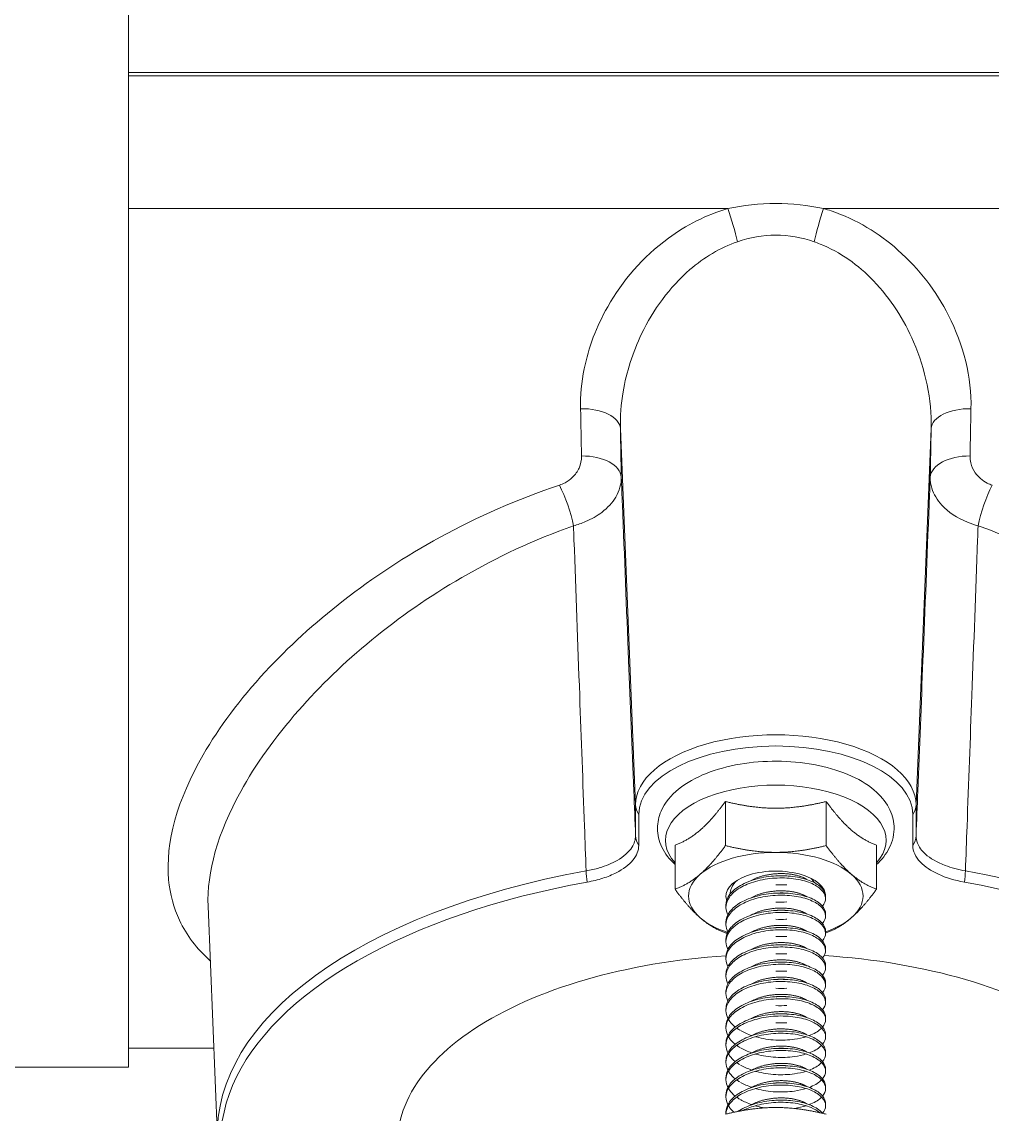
# Model space of a CAD drawing. Extents: x 0 to 216, y -4 to 280.
# Drawn here: x 61.17 to 69.29, y 207.62 to 216.75 of the extents above; entities that cross this region are included whole.
import ezdxf

# ---------------------------------------------------------------- set-up
doc = ezdxf.new("R2010")
doc.units = 0
doc.header["$LTSCALE"] = 10
doc.header["$MEASUREMENT"] = 0
doc.layers.add('CADdetails-3-FINE', color=11, linetype='CONTINUOUS', lineweight=5)

msp = doc.modelspace()

# ---------------------------------------------------------------- linework, layer by layer
at = {"layer": 'CADdetails-3-FINE'}
for p, q in [((62.0595, 208.0069), (62.0595, 231.4402)), ((62.0595, 216.3272), (72.8928, 216.3272)), ((72.8928, 216.2985), (62.0595, 216.2985)), ((62.0595, 215.1893), (67.0757, 215.1893)), ((67.8767, 215.1893), (72.8928, 215.1893)), ((66.3028, 210.2017), (66.1758, 213.3502)), ((68.6496, 210.2017), (68.7765, 213.3502)), ((67.0547, 210.2304), (67.0547, 209.8613)), ((67.8976, 210.2304), (67.8976, 209.8613)), ((66.3028, 210.2017), (66.3028, 209.9441)), ((68.6496, 209.9441), (68.6496, 210.2017)), ((66.3294, 209.8635), (66.3294, 210.1211)), ((68.6229, 210.1211), (68.6229, 209.8635)), ((66.6332, 209.8654), (66.6332, 209.4963)), ((68.3191, 209.8654), (68.3191, 209.4963)), ((67.8928, 209.4175), (67.8928, 209.4355)), ((62.8037, 207.4046), (62.7251, 209.3544)), ((67.0595, 209.3453), (67.0595, 209.3634)), ((67.0595, 209.201), (67.0595, 209.219)), ((67.8928, 209.2731), (67.8928, 209.2912)), ((67.8928, 209.1288), (67.8928, 209.1469)), ((67.0595, 209.0566), (67.0595, 209.0747)), ((67.8928, 208.9845), (67.8928, 209.0025)), ((67.0595, 208.9123), (67.0595, 208.9303)), ((67.8928, 208.8401), (67.8928, 208.8582)), ((67.0595, 208.768), (67.0595, 208.786)), ((67.8928, 208.6958), (67.8928, 208.7138)), ((67.0595, 208.6236), (67.0595, 208.6417)), ((67.8928, 208.5515), (67.8928, 208.5695)), ((67.0595, 208.4793), (67.0595, 208.4973)), ((67.8928, 208.4071), (67.8928, 208.4252)), ((67.0595, 208.335), (67.0595, 208.353)), ((67.0595, 208.1906), (67.0595, 208.2087)), ((67.8928, 208.2628), (67.8928, 208.2808)), ((62.0595, 208.1679), (62.7729, 208.1679)), ((67.8928, 208.1184), (67.8928, 208.1365)), ((67.0595, 208.0463), (67.0595, 208.0643)), ((59.5595, 208.0069), (62.0595, 208.0069)), ((67.8928, 207.9741), (67.8928, 207.9922)), ((67.0595, 207.9019), (67.0595, 207.92)), ((67.8928, 207.8298), (67.8928, 207.8478)), ((67.0595, 207.7576), (67.0595, 207.7756)), ((67.8928, 207.6854), (67.8928, 207.7035)), ((67.0595, 207.6158), (67.0595, 207.6313))]:
    msp.add_line(p, q, dxfattribs=at)
for centre, major_axis, ratio, start_param, end_param in [((67.0757, 215.0633), (-0.0951, 0.3195), 0.115711, 4.183762, 5.083211), ((67.8767, 215.0633), (0.0951, 0.3195), 0.115711, 1.199975, 2.099423), ((65.8427, 213.3401), (0.3333, 0.0065), 0.526271, 0.020523, 1.560569), ((65.4851, 219.4579), (0.3516, -11.29), 0.017958, 0.974191, 1.015943), ((69.1097, 213.3401), (-0.3333, 0.0065), 0.526271, 4.722616, 6.262662), ((69.4672, 219.4579), (0.3516, 11.29), 0.017958, 2.125649, 2.167401), ((65.8182, 219.468), (-0.3516, 11.6233), 0.017444, 4.115815, 4.157568), ((69.1341, 219.468), (-0.3516, -11.6233), 0.017444, 5.26721, 5.308962), ((65.8504, 212.9329), (0.3333, 0.0061), 0.561309, 0.021086, 1.56047), ((69.102, 212.9329), (-0.3333, 0.0061), 0.561309, 4.722716, 6.262099), ((65.6654, 212.6817), (-0.1081, 0.3153), 0.226659, 4.155949, 5.296514), ((69.2869, 212.6817), (0.1081, 0.3153), 0.226659, 0.986672, 2.127236), ((67.4762, 210.2017), (1.1734, 0), 0.5, 0, 3.141593), ((67.4762, 210.1211), (-1.1467, 0), 0.5, 3.141593, 6.283185), ((67.4762, 209.9056), (0.9233, 0), 0.5, 5.862776, 9.845187), ((66.5026, 210.2077), (-0.2, 0), 0.866025, 0.034907, 0.523599), ((68.4497, 210.2077), (0.2, 0), 0.866025, 5.759587, 6.248279), ((66.5026, 209.9501), (-0.2, 0), 0.866025, 0.034907, 0.523599), ((68.4497, 209.9501), (0.2, 0), 0.866025, 5.759587, 6.248279), ((67.4762, 209.4398), (-0.73, 0), 0.5, 4.712389, 5.759587), ((67.4762, 209.4398), (-0.73, 0), 0.5, 3.665191, 4.712389), ((67.4762, 207.4517), (-4.6734, 0), 0.5, 5.058864, 6.303348), ((65.957, 209.5616), (-0.0355, 0.1968), 0.294089, 1.055179, 1.543871), ((67.4762, 209.4398), (-0.73, 0), 0.5, 5.759587, 6.806784), ((67.4762, 209.4398), (0.4169, 0), 0.5, 6.251346, 9.601266), ((67.4762, 209.518), (0.3267, 0), 0.5, 0.219346, 0.431145), ((67.4762, 209.4398), (0.73, 0), 0.5, 5.759587, 6.806784), ((68.9953, 209.5616), (-0.0355, -0.1968), 0.294089, 1.597722, 2.086414), ((67.4762, 207.4517), (4.6734, 0), 0.5, 6.263022, 7.507507), ((67.4762, 207.3711), (-4.6467, 0), 0.5, 5.058864, 7.088507), ((67.4762, 207.3711), (4.6467, 0), 0.5, 5.477863, 7.507507), ((67.4762, 209.4398), (0.73, 0), 0.5, 3.665191, 4.128967), ((67.4762, 209.4398), (0.73, 0), 0.5, 5.31984, 5.759587), ((67.4762, 207.3711), (-3.1667, 0), 0.5, 4.844216, 6.428408), ((67.4762, 207.3711), (3.1667, 0), 0.5, 6.137962, 7.725642)]:
    msp.add_ellipse(centre, major_axis=major_axis, ratio=ratio, start_param=start_param, end_param=end_param, dxfattribs=at)
for points, knots in [([(67.0757, 215.1893), (66.8942, 215.1369), (66.7253, 215.05), (66.3631, 214.785), (66.1923, 214.5845), (65.9752, 214.2022), (65.909, 214.0261), (65.8509, 213.7375), (65.8405, 213.6258), (65.8427, 213.5155)], [-1.865442, -1.865442, -1.865442, -1.865442, -1.428968, -1.428968, -0.793871, -0.793871, -0.305335, -0.305335, 0, 0, 0, 0]), ([(67.8767, 215.1893), (67.7474, 215.2168), (67.612, 215.2327), (67.3404, 215.2327), (67.205, 215.2168), (67.0757, 215.1893)], [-0.6208263, -0.6208263, -0.6208263, -0.6208263, -0.3104132, -0.3104132, 0, 0, 0, 0]), ([(69.1097, 213.5155), (69.1149, 213.777), (69.0494, 214.046), (68.8197, 214.4959), (68.6779, 214.6841), (68.3398, 214.9824), (68.1503, 215.0984), (67.9192, 215.1765), (67.898, 215.1832), (67.8767, 215.1893)], [-4.351324, -4.351324, -4.351324, -4.351324, -3.627498, -3.627498, -3.050255, -3.050255, -2.537134, -2.537134, -2.485884, -2.485884, -2.485884, -2.485884]), ([(67.1556, 214.9117), (67.259, 214.9469), (67.3674, 214.9675), (67.5849, 214.9675), (67.6933, 214.9469), (67.7968, 214.9117)], [0, 0, 0, 0, 0.3104132, 0.3104132, 0.6208263, 0.6208263, 0.6208263, 0.6208263]), ([(66.1758, 213.3502), (66.1736, 213.4517), (66.1814, 213.5548), (66.2266, 213.822), (66.2786, 213.9858), (66.4505, 214.3426), (66.5863, 214.5308), (66.8753, 214.7802), (67.0103, 214.8621), (67.1556, 214.9117)], [0, 0, 0, 0, 0.305335, 0.305335, 0.793871, 0.793871, 1.428968, 1.428968, 1.865442, 1.865442, 1.865442, 1.865442]), ([(67.7968, 214.9117), (67.8139, 214.9058), (67.8308, 214.8996), (68.0157, 214.8259), (68.1671, 214.7164), (68.4366, 214.4361), (68.5492, 214.2598), (68.7307, 213.8403), (68.7818, 213.5909), (68.7765, 213.3502)], [2.485884, 2.485884, 2.485884, 2.485884, 2.537134, 2.537134, 3.050255, 3.050255, 3.627498, 3.627498, 4.351324, 4.351324, 4.351324, 4.351324]), ([(65.8504, 213.12), (65.851, 213.0856), (65.8442, 213.0511), (65.8173, 212.9909), (65.799, 212.9647), (65.7574, 212.9244), (65.7362, 212.9089), (65.6976, 212.8883), (65.6819, 212.8815), (65.6654, 212.8761)], [-0.2891752, -0.2891752, -0.2891752, -0.2891752, -0.1911194, -0.1911194, -0.1061774, -0.1061774, -0.0408375, -0.0408375, 0, 0, 0, 0]), ([(69.2869, 212.8761), (69.2728, 212.8808), (69.2592, 212.8864), (69.2045, 212.9139), (69.1702, 212.9436), (69.1273, 213.0042), (69.1146, 213.0332), (69.1035, 213.0819), (69.1016, 213.1009), (69.102, 213.12)], [-0.2891759, -0.2891759, -0.2891759, -0.2891759, -0.254114, -0.254114, -0.1411744, -0.1411744, -0.0542979, -0.0542979, 0, 0, 0, 0]), ([(65.6654, 212.8761), (65.3128, 212.7586), (64.9778, 212.6103), (64.0831, 212.121), (63.5845, 211.7258), (62.9924, 211.0855), (62.8172, 210.8509), (62.4678, 210.2455), (62.3676, 209.8845), (62.4067, 209.4545), (62.437, 209.3413), (62.5452, 209.1109), (62.6318, 208.998), (62.7435, 208.8982)], [-9.551106, -9.551106, -9.551106, -9.551106, -8.676237, -8.676237, -7.032349, -7.032349, -6.113838, -6.113838, -4.607716, -4.607716, -4.018804, -4.018804, -3.307543, -3.307543, -3.307543, -3.307543]), ([(65.7832, 212.536), (65.8185, 212.5456), (65.8523, 212.5574), (65.9349, 212.5926), (65.9806, 212.6189), (66.0704, 212.6867), (66.1099, 212.7305), (66.1688, 212.8301), (66.1841, 212.8867), (66.1835, 212.943)], [0, 0, 0, 0, 0.0408375, 0.0408375, 0.1061774, 0.1061774, 0.1911194, 0.1911194, 0.2891752, 0.2891752, 0.2891752, 0.2891752]), ([(66.3028, 209.9441), (66.2978, 210.0687), (66.2929, 210.1933), (66.2734, 210.6824), (66.2589, 211.047), (66.2444, 211.4116), (66.2272, 211.8447), (66.21, 212.2779), (66.1897, 212.7884), (66.1866, 212.8657), (66.1835, 212.943)], [0.625217, 0.625217, 0.625217, 0.625217, 0.949826, 0.949826, 1.899652, 1.899652, 1.899652, 3.028284, 3.028284, 3.229735, 3.229735, 3.229735, 3.229735]), ([(68.7688, 212.943), (68.7658, 212.8657), (68.7627, 212.7884), (68.7424, 212.2779), (68.7252, 211.8448), (68.7079, 211.4116), (68.6934, 211.0471), (68.6789, 210.6825), (68.6595, 210.1933), (68.6545, 210.0687), (68.6496, 209.9441)], [0.92718, 0.92718, 0.92718, 0.92718, 1.128604, 1.128604, 2.257208, 2.257208, 2.257208, 3.207038, 3.207038, 3.531698, 3.531698, 3.531698, 3.531698]), ([(68.7688, 212.943), (68.7685, 212.9118), (68.773, 212.8806), (68.7977, 212.8006), (68.8256, 212.7526), (68.9185, 212.6515), (68.9924, 212.6013), (69.1097, 212.5541), (69.1389, 212.5443), (69.1691, 212.536)], [0, 0, 0, 0, 0.0542979, 0.0542979, 0.1411744, 0.1411744, 0.254114, 0.254114, 0.2891759, 0.2891759, 0.2891759, 0.2891759]), ([(62.7251, 209.3544), (62.7138, 209.6393), (62.8079, 209.9693), (63.122, 210.5385), (63.2856, 210.7682), (63.8386, 211.3974), (64.3044, 211.7878), (65.1404, 212.2723), (65.4536, 212.4195), (65.7832, 212.536)], [4.697421, 4.697421, 4.697421, 4.697421, 6.113838, 6.113838, 7.032349, 7.032349, 8.676237, 8.676237, 9.551106, 9.551106, 9.551106, 9.551106]), ([(65.7832, 212.536), (65.7846, 212.4967), (65.7861, 212.4574), (65.8035, 211.9847), (65.8194, 211.5513), (65.8353, 211.1179), (65.8487, 210.7531), (65.8621, 210.3883), (65.88, 209.8989), (65.8846, 209.7742), (65.8892, 209.6495)], [-3.130672, -3.130672, -3.130672, -3.130672, -3.028284, -3.028284, -1.899652, -1.899652, -1.899652, -0.949826, -0.949826, -0.625217, -0.625217, -0.625217, -0.625217]), ([(69.0632, 209.6495), (69.0678, 209.7742), (69.0723, 209.8989), (69.0903, 210.3884), (69.1036, 210.7532), (69.117, 211.1179), (69.1329, 211.5513), (69.1489, 211.9847), (69.1662, 212.4574), (69.1677, 212.4967), (69.1691, 212.536)], [-3.531698, -3.531698, -3.531698, -3.531698, -3.207038, -3.207038, -2.257208, -2.257208, -2.257208, -1.128604, -1.128604, -1.026243, -1.026243, -1.026243, -1.026243]), ([(69.1691, 212.536), (69.6436, 212.3682), (70.0836, 212.137), (70.9659, 211.5316), (71.3769, 211.1359), (71.8922, 210.4531), (72.0497, 210.1665), (72.1853, 209.7625), (72.2136, 209.6311), (72.2281, 209.4546), (72.2292, 209.4039), (72.2271, 209.3546)], [0, 0, 0, 0, 1.259429, 1.259429, 2.862647, 2.862647, 4.018804, 4.018804, 4.607716, 4.607716, 4.853682, 4.853682, 4.853682, 4.853682]), ([(68.3191, 209.703), (68.3633, 209.7437), (68.4003, 209.7899), (68.4543, 209.8976), (68.4688, 209.9604), (68.463, 210.0771), (68.4473, 210.1302), (68.3924, 210.2337), (68.3503, 210.2825), (68.2381, 210.3776), (68.1634, 210.4209), (67.9929, 210.4927), (67.8964, 210.5204), (67.6947, 210.5573), (67.5899, 210.5668), (67.3809, 210.5678), (67.2767, 210.5594), (67.077, 210.5254), (66.9817, 210.4996), (66.8074, 210.4306), (66.7287, 210.3872), (66.5993, 210.2824), (66.5474, 210.2209), (66.4969, 210.1039), (66.4862, 210.0549), (66.4862, 210.0056)], [2.643711, 2.643711, 2.643711, 2.643711, 2.896205, 2.896205, 3.166422, 3.166422, 3.400863, 3.400863, 3.67476, 3.67476, 4.012734, 4.012734, 4.36177, 4.36177, 4.702907, 4.702907, 5.041045, 5.041045, 5.381816, 5.381816, 5.730188, 5.730188, 6.070681, 6.070681, 6.283185, 6.283185, 6.283185, 6.283185]), ([(66.3028, 209.9441), (66.3028, 209.911), (66.2925, 209.878), (66.2465, 209.8062), (66.2039, 209.7685), (66.1055, 209.7123), (66.055, 209.6914), (65.9643, 209.6647), (65.9274, 209.6561), (65.8892, 209.6495)], [-0.7707421, -0.7707421, -0.7707421, -0.7707421, -0.5739418, -0.5739418, -0.3188565, -0.3188565, -0.1226371, -0.1226371, 0, 0, 0, 0]), ([(66.4862, 210.0056), (66.4862, 209.9514), (66.4993, 209.8976), (66.5487, 209.7941), (66.587, 209.7455), (66.6332, 209.703)], [0, 0, 0, 0, 0.2340326, 0.2340326, 0.4978816, 0.4978816, 0.4978816, 0.4978816]), ([(69.0632, 209.6495), (69.0018, 209.6602), (68.9439, 209.6757), (68.8254, 209.7211), (68.7692, 209.7537), (68.6966, 209.8194), (68.674, 209.8505), (68.6535, 209.9029), (68.6496, 209.9234), (68.6496, 209.9441)], [-0.7707421, -0.7707421, -0.7707421, -0.7707421, -0.5739257, -0.5739257, -0.3188476, -0.3188476, -0.1226337, -0.1226337, 0, 0, 0, 0]), ([(65.8982, 209.5564), (65.9438, 209.5647), (65.9875, 209.5754), (66.0692, 209.6015), (66.1071, 209.6169), (66.2009, 209.6644), (66.2482, 209.7001), (66.3128, 209.7788), (66.3294, 209.821), (66.3294, 209.8635)], [-0.6106434, -0.6106434, -0.6106434, -0.6106434, -0.4997395, -0.4997395, -0.3888456, -0.3888456, -0.1945069, -0.1945069, 0, 0, 0, 0]), ([(68.6229, 209.8635), (68.6229, 209.8392), (68.6283, 209.8151), (68.6497, 209.7677), (68.6657, 209.7448), (68.7232, 209.6845), (68.7744, 209.6501), (68.9005, 209.593), (68.9741, 209.5709), (69.0541, 209.5564)], [-0.6106434, -0.6106434, -0.6106434, -0.6106434, -0.4997395, -0.4997395, -0.3888456, -0.3888456, -0.1945069, -0.1945069, 0, 0, 0, 0]), ([(67.0753, 209.2822), (67.0654, 209.3017), (67.0601, 209.3217), (67.0587, 209.3714), (67.0683, 209.401), (67.1077, 209.4582), (67.1381, 209.485), (67.2141, 209.53), (67.2584, 209.5484), (67.3583, 209.5767), (67.4133, 209.5859), (67.5225, 209.5926), (67.5757, 209.5909), (67.6777, 209.5774), (67.7252, 209.5655), (67.8038, 209.5333), (67.8349, 209.5141), (67.8794, 209.4704), (67.8916, 209.4461), (67.8938, 209.3983), (67.8853, 209.3755), (67.8678, 209.3543)], [-23.010297, -23.010297, -23.010297, -23.010297, -22.927409, -22.927409, -22.805546, -22.805546, -22.678924, -22.678924, -22.557164, -22.557164, -22.430653, -22.430653, -22.308996, -22.308996, -22.182594, -22.182594, -22.061039, -22.061039, -21.934746, -21.934746, -21.818382, -21.818382, -21.818382, -21.818382]), ([(67.8928, 209.4355), (67.8928, 209.4595), (67.8825, 209.4831), (67.8414, 209.5276), (67.8103, 209.5479), (67.733, 209.5809), (67.6881, 209.5931), (67.5873, 209.6082), (67.5321, 209.6107), (67.4227, 209.605), (67.3695, 209.5968), (67.2681, 209.5701), (67.2211, 209.5514), (67.1437, 209.507), (67.1134, 209.4816), (67.0708, 209.425), (67.0595, 209.3943), (67.0595, 209.3634), (67.0595, 209.3634), (67.0595, 209.3634)], [-38.7070071, -38.7070071, -38.7070071, -38.7070071, -38.585224, -38.585224, -38.4585656, -38.4585656, -38.3367971, -38.3367971, -38.2102547, -38.2102547, -38.0885977, -38.0885977, -37.9621712, -37.9621712, -37.8406257, -37.8406257, -37.714315, -37.714315, -37.71417, -37.71417, -37.71417, -37.71417]), ([(67.7777, 209.5838), (67.7854, 209.5755), (67.7915, 209.567), (67.797, 209.556), (67.7979, 209.5538), (67.7988, 209.5515)], [0.72772402, 0.72772402, 0.72772402, 0.72772402, 0.73761659, 0.73761659, 0.74004368, 0.74004368, 0.74004368, 0.74004368]), ([(67.0956, 209.4578), (67.0949, 209.4729), (67.0973, 209.4892), (67.1139, 209.53), (67.1315, 209.5527), (67.156, 209.5733)], [0.47888346, 0.47888346, 0.47888346, 0.47888346, 0.51089667, 0.51089667, 0.55521458, 0.55521458, 0.55521458, 0.55521458]), ([(67.568, 209.534), (67.5424, 209.5322), (67.5159, 209.5319), (67.4848, 209.5334), (67.4805, 209.5336), (67.4762, 209.5339)], [4.49771726, 4.49771726, 4.49771726, 4.49771726, 4.55770575, 4.55770575, 4.56732592, 4.56732592, 4.56732592, 4.56732592]), ([(67.0753, 209.1378), (67.0652, 209.1578), (67.0598, 209.1783), (67.059, 209.2286), (67.0689, 209.2582), (67.1091, 209.3152), (67.1397, 209.3419), (67.2163, 209.3867), (67.2609, 209.405), (67.3612, 209.433), (67.4163, 209.442), (67.5256, 209.4482), (67.5788, 209.4463), (67.6805, 209.4325), (67.7278, 209.4203), (67.8059, 209.3878), (67.8366, 209.3685), (67.8804, 209.3246), (67.8922, 209.3002), (67.8934, 209.2529), (67.8849, 209.2307), (67.8678, 209.21)], [-25.008566, -25.008566, -25.008566, -25.008566, -24.923122, -24.923122, -24.800407, -24.800407, -24.672887, -24.672887, -24.55028, -24.55028, -24.422875, -24.422875, -24.300375, -24.300375, -24.173083, -24.173083, -24.050691, -24.050691, -23.923512, -23.923512, -23.809113, -23.809113, -23.809113, -23.809113]), ([(67.8928, 209.2912), (67.8928, 209.3152), (67.8825, 209.3387), (67.8415, 209.3832), (67.8104, 209.4036), (67.7331, 209.4365), (67.6882, 209.4487), (67.5875, 209.4639), (67.5323, 209.4664), (67.4229, 209.4607), (67.3697, 209.4525), (67.2683, 209.4258), (67.2213, 209.4071), (67.1438, 209.3628), (67.1135, 209.3373), (67.0708, 209.2808), (67.0596, 209.2501), (67.0595, 209.2192), (67.0595, 209.2191), (67.0595, 209.219)], [-36.7249473, -36.7249473, -36.7249473, -36.7249473, -36.6041668, -36.6041668, -36.4784332, -36.4784332, -36.3575535, -36.3575535, -36.231935, -36.231935, -36.1111658, -36.1111658, -35.9856621, -35.9856621, -35.8650033, -35.8650033, -35.7396144, -35.7396144, -35.7393163, -35.7393163, -35.7393163, -35.7393163]), ([(67.0753, 208.9935), (67.065, 209.0137), (67.0597, 209.0345), (67.0592, 209.085), (67.0693, 209.1146), (67.1098, 209.1716), (67.1407, 209.1983), (67.2176, 209.2429), (67.2623, 209.2612), (67.3628, 209.2889), (67.4179, 209.2978), (67.5273, 209.3039), (67.5805, 209.3019), (67.6821, 209.2878), (67.7292, 209.2755), (67.8071, 209.2429), (67.8376, 209.2235), (67.8809, 209.1795), (67.8924, 209.155), (67.8932, 209.1079), (67.8847, 209.0861), (67.8678, 209.0657)], [-27.020226, -27.020226, -27.020226, -27.020226, -26.933076, -26.933076, -26.809479, -26.809479, -26.68104, -26.68104, -26.557555, -26.557555, -26.429232, -26.429232, -26.305858, -26.305858, -26.177651, -26.177651, -26.054388, -26.054388, -25.926296, -25.926296, -25.812633, -25.812633, -25.812633, -25.812633]), ([(67.8928, 209.1469), (67.8928, 209.1708), (67.8826, 209.1943), (67.8417, 209.2387), (67.8106, 209.2591), (67.7334, 209.2921), (67.6885, 209.3043), (67.5878, 209.3195), (67.5326, 209.322), (67.4232, 209.3164), (67.37, 209.3082), (67.2686, 209.2816), (67.2216, 209.2629), (67.1441, 209.2186), (67.1137, 209.1932), (67.0709, 209.1366), (67.0596, 209.1059), (67.0595, 209.075), (67.0595, 209.0748), (67.0595, 209.0747)], [-34.7572514, -34.7572514, -34.7572514, -34.7572514, -34.6375602, -34.6375602, -34.5127429, -34.5127429, -34.3927434, -34.3927434, -34.26804, -34.26804, -34.1481498, -34.1481498, -34.0235601, -34.0235601, -33.903779, -33.903779, -33.7793029, -33.7793029, -33.7787226, -33.7787226, -33.7787226, -33.7787226]), ([(67.568, 209.3897), (67.5412, 209.3878), (67.5135, 209.3875), (67.4824, 209.3892), (67.4793, 209.3894), (67.4762, 209.3896)], [2.95625519, 2.95625519, 2.95625519, 2.95625519, 3.01940952, 3.01940952, 3.02641937, 3.02641937, 3.02641937, 3.02641937]), ([(67.568, 209.2453), (67.5652, 209.2452), (67.5623, 209.245), (67.5343, 209.2437), (67.5063, 209.2436), (67.4762, 209.2452)], [0.1140356, 0.1140356, 0.1140356, 0.1140356, 0.12065668, 0.12065668, 0.17891173, 0.17891173, 0.17891173, 0.17891173]), ([(67.0753, 208.8492), (67.065, 208.8695), (67.0596, 208.8905), (67.0593, 208.9411), (67.0695, 208.9707), (67.1102, 209.0277), (67.1412, 209.0543), (67.2183, 209.0989), (67.2631, 209.1171), (67.3637, 209.1448), (67.4188, 209.1536), (67.5282, 209.1595), (67.5814, 209.1575), (67.683, 209.1433), (67.73, 209.131), (67.8077, 209.0982), (67.8381, 209.0788), (67.8812, 209.0347), (67.8926, 209.0102), (67.893, 208.9633), (67.8846, 208.9416), (67.8678, 208.9213)], [-29.045974, -29.045974, -29.045974, -29.045974, -28.957592, -28.957592, -28.833097, -28.833097, -28.703723, -28.703723, -28.579341, -28.579341, -28.450084, -28.450084, -28.325815, -28.325815, -28.196676, -28.196676, -28.07252, -28.07252, -27.943498, -27.943498, -27.829867, -27.829867, -27.829867, -27.829867]), ([(67.8928, 209.0025), (67.8928, 209.0264), (67.8826, 209.0498), (67.8419, 209.0942), (67.8109, 209.1146), (67.7338, 209.1476), (67.689, 209.1598), (67.5884, 209.1751), (67.5332, 209.1777), (67.4238, 209.1721), (67.3706, 209.164), (67.2691, 209.1374), (67.2221, 209.1188), (67.1445, 209.0746), (67.1141, 209.0492), (67.0711, 208.9927), (67.0597, 208.962), (67.0595, 208.9309), (67.0595, 208.9306), (67.0595, 208.9303)], [-32.803694, -32.803694, -32.803694, -32.803694, -32.6852567, -32.6852567, -32.5613457, -32.5613457, -32.4422159, -32.4422159, -32.3184174, -32.3184174, -32.1993955, -32.1993955, -32.0757092, -32.0757092, -31.9567949, -31.9567949, -31.8332207, -31.8332207, -31.8321219, -31.8321219, -31.8321219, -31.8321219]), ([(67.8928, 208.8582), (67.8928, 208.8819), (67.8828, 208.9051), (67.8424, 208.9495), (67.8116, 208.9699), (67.7346, 209.003), (67.6899, 209.0153), (67.5894, 209.0307), (67.5343, 209.0333), (67.4249, 209.0279), (67.3718, 209.0199), (67.2702, 208.9935), (67.223, 208.9749), (67.1452, 208.9308), (67.1147, 208.9054), (67.0714, 208.849), (67.0599, 208.8183), (67.0595, 208.787), (67.0595, 208.7865), (67.0595, 208.786)], [-30.8639521, -30.8639521, -30.8639521, -30.8639521, -30.7470743, -30.7470743, -30.624057, -30.624057, -30.5057831, -30.5057831, -30.3828765, -30.3828765, -30.2647083, -30.2647083, -30.141912, -30.141912, -30.0238492, -30.0238492, -29.901163, -29.901163, -29.8991165, -29.8991165, -29.8991165, -29.8991165]), ([(67.568, 209.101), (67.5397, 209.0994), (67.5108, 209.0993), (67.4798, 209.1007), (67.478, 209.1008), (67.4762, 209.1009)], [-23.49143215, -23.49143215, -23.49143215, -23.49143215, -23.42502583, -23.42502583, -23.42086895, -23.42086895, -23.42086895, -23.42086895]), ([(67.0753, 208.7048), (67.0649, 208.7253), (67.0596, 208.7463), (67.0594, 208.797), (67.0696, 208.8266), (67.1105, 208.8836), (67.1415, 208.9102), (67.2186, 208.9547), (67.2635, 208.9729), (67.3641, 209.0005), (67.4193, 209.0093), (67.5287, 209.0152), (67.5819, 209.0131), (67.6834, 208.9989), (67.7305, 208.9865), (67.808, 208.9536), (67.8384, 208.9342), (67.8813, 208.8901), (67.8927, 208.8656), (67.893, 208.8188), (67.8845, 208.7972), (67.8678, 208.777)], [-31.086251, -31.086251, -31.086251, -31.086251, -30.996897, -30.996897, -30.871491, -30.871491, -30.741169, -30.741169, -30.615877, -30.615877, -30.485674, -30.485674, -30.360497, -30.360497, -30.230413, -30.230413, -30.10535, -30.10535, -29.975384, -29.975384, -29.861391, -29.861391, -29.861391, -29.861391]), ([(67.568, 208.9567), (67.539, 208.955), (67.5093, 208.9549), (67.4783, 208.9565), (67.4772, 208.9565), (67.4762, 208.9566)], [-25.49285024, -25.49285024, -25.49285024, -25.49285024, -25.42426068, -25.42426068, -25.42181366, -25.42181366, -25.42181366, -25.42181366]), ([(67.0753, 208.5605), (67.0649, 208.581), (67.0596, 208.6021), (67.0594, 208.6528), (67.0697, 208.6824), (67.1106, 208.7394), (67.1416, 208.766), (67.2188, 208.8105), (67.2637, 208.8286), (67.3644, 208.8563), (67.4196, 208.865), (67.529, 208.8709), (67.5822, 208.8687), (67.6837, 208.8545), (67.7307, 208.8421), (67.8082, 208.8092), (67.8386, 208.7898), (67.8814, 208.7456), (67.8927, 208.7212), (67.8929, 208.6743), (67.8845, 208.6528), (67.8678, 208.6327)], [-33.14135, -33.14135, -33.14135, -33.14135, -33.051162, -33.051162, -32.924835, -32.924835, -32.793556, -32.793556, -32.667344, -32.667344, -32.536185, -32.536185, -32.410089, -32.410089, -32.27905, -32.27905, -32.153069, -32.153069, -32.02215, -32.02215, -31.907574, -31.907574, -31.907574, -31.907574]), ([(67.8928, 208.7138), (67.8928, 208.737), (67.8832, 208.7598), (67.8447, 208.8031), (67.8156, 208.823), (67.7406, 208.8568), (67.6949, 208.8699), (67.595, 208.8858), (67.542, 208.8887), (67.4329, 208.8845), (67.3779, 208.8768), (67.276, 208.851), (67.23, 208.8335), (67.1505, 208.7903), (67.1182, 208.7646), (67.0737, 208.7086), (67.0615, 208.6791), (67.0596, 208.6468), (67.0595, 208.6442), (67.0595, 208.6417)], [-28.9374854, -28.9374854, -28.9374854, -28.9374854, -28.8236837, -28.8236837, -28.7057051, -28.7057051, -28.5843811, -28.5843811, -28.4664555, -28.4664555, -28.3452726, -28.3452726, -28.2273963, -28.2273963, -28.1063559, -28.1063559, -27.9885253, -27.9885253, -27.9784203, -27.9784203, -27.9784203, -27.9784203]), ([(67.568, 208.8123), (67.5386, 208.8107), (67.5084, 208.8106), (67.4775, 208.8122), (67.4768, 208.8122), (67.4762, 208.8122)], [-27.50785933, -27.50785933, -27.50785933, -27.50785933, -27.43782935, -27.43782935, -27.43632492, -27.43632492, -27.43632492, -27.43632492]), ([(67.8928, 208.5695), (67.8928, 208.5913), (67.8842, 208.613), (67.8487, 208.6555), (67.8205, 208.6757), (67.7471, 208.7102), (67.7023, 208.7237), (67.6036, 208.7406), (67.5508, 208.7441), (67.442, 208.741), (67.387, 208.734), (67.2845, 208.7094), (67.2377, 208.6924), (67.1567, 208.6502), (67.1235, 208.625), (67.0767, 208.5697), (67.0632, 208.5402), (67.0597, 208.506), (67.0595, 208.5017), (67.0595, 208.4973)], [-27.021635, -27.021635, -27.021635, -27.021635, -26.9145641, -26.9145641, -26.7968996, -26.7968996, -26.6767442, -26.6767442, -26.5590995, -26.5590995, -26.4390963, -26.4390963, -26.3214665, -26.3214665, -26.2016168, -26.2016168, -26.0839969, -26.0839969, -26.0668104, -26.0668104, -26.0668104, -26.0668104]), ([(67.0595, 208.4791), (67.0595, 208.5093), (67.0702, 208.5394), (67.1119, 208.5961), (67.1425, 208.6222), (67.219, 208.6662), (67.2638, 208.6843), (67.3645, 208.7119), (67.4197, 208.7207), (67.5291, 208.7265), (67.5823, 208.7244), (67.6838, 208.7101), (67.7308, 208.6977), (67.8083, 208.6648), (67.8386, 208.6454), (67.8814, 208.6012), (67.8927, 208.5767), (67.8929, 208.5299), (67.8844, 208.5085), (67.8678, 208.4883)], [-35.120245, -35.120245, -35.120245, -35.120245, -34.990615, -34.990615, -34.861032, -34.861032, -34.733892, -34.733892, -34.601767, -34.601767, -34.474744, -34.474744, -34.342741, -34.342741, -34.215834, -34.215834, -34.083951, -34.083951, -33.968671, -33.968671, -33.968671, -33.968671]), ([(67.568, 208.668), (67.5384, 208.6663), (67.508, 208.6663), (67.477, 208.6678), (67.4766, 208.6679), (67.4762, 208.6679)], [-29.53708157, -29.53708157, -29.53708157, -29.53708157, -29.46602429, -29.46602429, -29.46503393, -29.46503393, -29.46503393, -29.46503393]), ([(67.8928, 208.4251), (67.8928, 208.445), (67.8857, 208.4647), (67.8547, 208.506), (67.8279, 208.5267), (67.7572, 208.5621), (67.7138, 208.5763), (67.6169, 208.5948), (67.5643, 208.5992), (67.456, 208.5978), (67.4012, 208.5918), (67.2977, 208.5691), (67.2498, 208.5529), (67.1666, 208.5121), (67.1321, 208.4878), (67.0818, 208.4335), (67.0663, 208.4042), (67.0601, 208.3672), (67.0595, 208.3601), (67.0595, 208.353)], [-25.1135922, -25.1135922, -25.1135922, -25.1135922, -25.0166004, -25.0166004, -24.8989524, -24.8989524, -24.780041, -24.780041, -24.6623714, -24.6623714, -24.5436174, -24.5436174, -24.425921, -24.425921, -24.3073239, -24.3073239, -24.1895955, -24.1895955, -24.1616101, -24.1616101, -24.1616101, -24.1616101]), ([(67.0753, 208.2718), (67.0648, 208.2924), (67.0595, 208.3137), (67.0595, 208.3657), (67.0707, 208.3965), (67.1133, 208.4531), (67.1436, 208.4785), (67.221, 208.5229), (67.2679, 208.5416), (67.3693, 208.5684), (67.4225, 208.5766), (67.5319, 208.5823), (67.5871, 208.5798), (67.6879, 208.5647), (67.7328, 208.5526), (67.8102, 208.5196), (67.8413, 208.4992), (67.8825, 208.4547), (67.8928, 208.4312), (67.8928, 208.3854), (67.8843, 208.364), (67.8678, 208.344)], [-2.084781, -2.084781, -2.084781, -2.084781, -1.997242, -1.997242, -1.870412, -1.870412, -1.748367, -1.748367, -1.62142, -1.62142, -1.499263, -1.499263, -1.3722, -1.3722, -1.249931, -1.249931, -1.122751, -1.122751, -1.000369, -1.000369, -0.889509, -0.889509, -0.889509, -0.889509]), ([(67.568, 208.5237), (67.5382, 208.522), (67.5078, 208.5219), (67.4768, 208.5235), (67.4765, 208.5235), (67.4762, 208.5235)], [-31.58091348, -31.58091348, -31.58091348, -31.58091348, -31.5090544, -31.5090544, -31.50834234, -31.50834234, -31.50834234, -31.50834234]), ([(67.8928, 208.2808), (67.8928, 208.2978), (67.8876, 208.3147), (67.8626, 208.354), (67.8378, 208.3754), (67.771, 208.4122), (67.7296, 208.4273), (67.6353, 208.4481), (67.5833, 208.4537), (67.4757, 208.4547), (67.4212, 208.4501), (67.3163, 208.4301), (67.267, 208.4149), (67.1807, 208.3761), (67.1445, 208.353), (67.0895, 208.3001), (67.0713, 208.2711), (67.0609, 208.2304), (67.0595, 208.2195), (67.0595, 208.2086)], [-23.2105056, -23.2105056, -23.2105056, -23.2105056, -23.1275867, -23.1275867, -23.0096234, -23.0096234, -22.891937, -22.891937, -22.773913, -22.773913, -22.6563691, -22.6563691, -22.5382804, -22.5382804, -22.4208752, -22.4208752, -22.302718, -22.302718, -22.2599629, -22.2599629, -22.2599629, -22.2599629]), ([(67.0753, 208.1275), (67.0648, 208.1481), (67.0595, 208.1693), (67.0595, 208.2214), (67.0707, 208.2521), (67.1133, 208.3087), (67.1436, 208.3342), (67.221, 208.3786), (67.2679, 208.3973), (67.3693, 208.424), (67.4225, 208.4322), (67.5319, 208.438), (67.5871, 208.4355), (67.6879, 208.4204), (67.7328, 208.4082), (67.8102, 208.3753), (67.8413, 208.3549), (67.8825, 208.3104), (67.8928, 208.2868), (67.8928, 208.241), (67.8843, 208.2197), (67.8678, 208.1996)], [-4.066942, -4.066942, -4.066942, -4.066942, -3.980038, -3.980038, -3.854136, -3.854136, -3.732984, -3.732984, -3.606966, -3.606966, -3.485703, -3.485703, -3.35957, -3.35957, -3.238195, -3.238195, -3.111946, -3.111946, -2.99046, -2.99046, -2.880416, -2.880416, -2.880416, -2.880416]), ([(67.137, 208.344), (67.1187, 208.3585), (67.1034, 208.3741), (67.0872, 208.396), (67.0835, 208.4015), (67.0803, 208.4071)], [-0.19745014, -0.19745014, -0.19745014, -0.19745014, -0.12517912, -0.12517912, -0.10094632, -0.10094632, -0.10094632, -0.10094632]), ([(67.8928, 208.1365), (67.8928, 208.1499), (67.8896, 208.1633), (67.8714, 208.2), (67.8493, 208.2221), (67.7873, 208.2606), (67.7483, 208.2767), (67.6574, 208.3003), (67.6062, 208.3074), (67.4997, 208.3113), (67.4455, 208.3083), (67.3393, 208.2915), (67.2883, 208.2777), (67.1985, 208.2413), (67.1603, 208.2195), (67.0998, 208.1685), (67.0785, 208.1398), (67.0622, 208.0948), (67.0595, 208.0796), (67.0595, 208.0643)], [-21.3097307, -21.3097307, -21.3097307, -21.3097307, -21.2442216, -21.2442216, -21.1256759, -21.1256759, -21.0089932, -21.0089932, -20.8903628, -20.8903628, -20.7737781, -20.7737781, -20.6550613, -20.6550613, -20.5385672, -20.5385672, -20.4197627, -20.4197627, -20.3596207, -20.3596207, -20.3596207, -20.3596207]), ([(67.2742, 208.2727), (67.2403, 208.2842), (67.2091, 208.2981), (67.1814, 208.314), (67.1812, 208.3141), (67.181, 208.3142)], [-0.33935897, -0.33935897, -0.33935897, -0.33935897, -0.25030815, -0.25030815, -0.24971594, -0.24971594, -0.24971594, -0.24971594]), ([(67.568, 208.3793), (67.5382, 208.3776), (67.5076, 208.3776), (67.4766, 208.3792), (67.4764, 208.3792), (67.4762, 208.3792)], [-33.63962332, -33.63962332, -33.63962332, -33.63962332, -33.5670837, -33.5670837, -33.5665213, -33.5665213, -33.5665213, -33.5665213]), ([(67.8597, 208.335), (67.8388, 208.3134), (67.8086, 208.294), (67.7659, 208.2758), (67.7609, 208.2738), (67.7558, 208.2718)], [-0.8726946, -0.8726946, -0.8726946, -0.8726946, -0.7505783, -0.7505783, -0.7347609, -0.7347609, -0.7347609, -0.7347609]), ([(67.0753, 207.9831), (67.0648, 208.0038), (67.0595, 208.025), (67.0595, 208.0771), (67.0707, 208.1078), (67.1133, 208.1644), (67.1436, 208.1899), (67.221, 208.2343), (67.2679, 208.253), (67.3694, 208.2797), (67.4225, 208.2879), (67.5319, 208.2936), (67.5872, 208.2911), (67.6879, 208.276), (67.7329, 208.2639), (67.8102, 208.2309), (67.8414, 208.2106), (67.8825, 208.166), (67.8928, 208.1425), (67.8928, 208.0967), (67.8843, 208.0753), (67.8678, 208.0553)], [-6.034605, -6.034605, -6.034605, -6.034605, -5.948323, -5.948323, -5.823343, -5.823343, -5.703078, -5.703078, -5.577982, -5.577982, -5.457606, -5.457606, -5.332396, -5.332396, -5.21191, -5.21191, -5.086585, -5.086585, -4.965987, -4.965987, -4.856756, -4.856756, -4.856756, -4.856756]), ([(67.137, 208.1996), (67.1181, 208.2147), (67.1023, 208.2308), (67.0865, 208.2528), (67.0832, 208.2578), (67.0803, 208.2628)], [-2.19341693, -2.19341693, -2.19341693, -2.19341693, -2.11917496, -2.11917496, -2.09760777, -2.09760777, -2.09760777, -2.09760777]), ([(67.7298, 208.2628), (67.7001, 208.2535), (67.6675, 208.2462), (67.583, 208.2343), (67.5298, 208.2321), (67.4204, 208.2378), (67.3652, 208.2465), (67.3111, 208.2613), (67.3084, 208.262), (67.3058, 208.2628)], [-0.7088635, -0.7088635, -0.7088635, -0.7088635, -0.6231647, -0.6231647, -0.5005581, -0.5005581, -0.3730274, -0.3730274, -0.3663229, -0.3663229, -0.3663229, -0.3663229]), ([(67.8928, 207.9922), (67.8928, 208.0018), (67.8911, 208.0115), (67.8792, 208.0452), (67.86, 208.0681), (67.8033, 208.1082), (67.7668, 208.1254), (67.6796, 208.1516), (67.6294, 208.1603), (67.5241, 208.1672), (67.4702, 208.1658), (67.3628, 208.1522), (67.3104, 208.1399), (67.2172, 208.1061), (67.1769, 208.0854), (67.1112, 208.0363), (67.0869, 208.0081), (67.064, 207.9592), (67.0595, 207.9396), (67.0595, 207.92)], [-19.4094736, -19.4094736, -19.4094736, -19.4094736, -19.3622546, -19.3622546, -19.2429982, -19.2429982, -19.1268781, -19.1268781, -19.00753, -19.00753, -18.8914434, -18.8914434, -18.7720034, -18.7720034, -18.6559422, -18.6559422, -18.5364101, -18.5364101, -18.4591182, -18.4591182, -18.4591182, -18.4591182]), ([(67.0753, 207.8388), (67.0648, 207.8594), (67.0595, 207.8807), (67.0595, 207.9328), (67.0707, 207.9635), (67.1134, 208.0201), (67.1436, 208.0455), (67.221, 208.0899), (67.268, 208.1086), (67.3694, 208.1354), (67.4225, 208.1436), (67.532, 208.1493), (67.5872, 208.1468), (67.688, 208.1317), (67.7329, 208.1195), (67.8102, 208.0866), (67.8414, 208.0662), (67.8825, 208.0217), (67.8928, 207.9981), (67.8928, 207.9524), (67.8843, 207.931), (67.8678, 207.911)], [-7.987881, -7.987881, -7.987881, -7.987881, -7.902208, -7.902208, -7.778142, -7.778142, -7.658756, -7.658756, -7.534576, -7.534576, -7.415081, -7.415081, -7.290787, -7.290787, -7.171182, -7.171182, -7.046774, -7.046774, -6.927059, -6.927059, -6.818643, -6.818643, -6.818643, -6.818643]), ([(67.137, 208.0553), (67.1181, 208.0703), (67.1023, 208.0865), (67.0865, 208.1084), (67.0832, 208.1134), (67.0803, 208.1184)], [-4.17478376, -4.17478376, -4.17478376, -4.17478376, -4.10107828, -4.10107828, -4.07967553, -4.07967553, -4.07967553, -4.07967553]), ([(67.2742, 208.1283), (67.2403, 208.1399), (67.2091, 208.1538), (67.1814, 208.1697), (67.1812, 208.1698), (67.181, 208.1699)], [-2.33429152, -2.33429152, -2.33429152, -2.33429152, -2.24588858, -2.24588858, -2.24530444, -2.24530444, -2.24530444, -2.24530444]), ([(67.7298, 208.1184), (67.7001, 208.1091), (67.6675, 208.1019), (67.583, 208.0899), (67.5298, 208.0877), (67.4204, 208.0934), (67.3652, 208.1022), (67.3111, 208.1169), (67.3084, 208.1177), (67.3058, 208.1184)], [-2.7010923, -2.7010923, -2.7010923, -2.7010923, -2.6160164, -2.6160164, -2.494307, -2.494307, -2.3677097, -2.3677097, -2.3610581, -2.3610581, -2.3610581, -2.3610581]), ([(67.8597, 208.1906), (67.8388, 208.169), (67.8086, 208.1496), (67.7659, 208.1314), (67.7609, 208.1294), (67.7558, 208.1275)], [-2.8637246, -2.8637246, -2.8637246, -2.8637246, -2.7424975, -2.7424975, -2.7268002, -2.7268002, -2.7268002, -2.7268002]), ([(67.8928, 207.8478), (67.8928, 207.8542), (67.8921, 207.8606), (67.8849, 207.8914), (67.8684, 207.9149), (67.8164, 207.9565), (67.782, 207.9745), (67.6981, 208.0031), (67.6489, 208.0131), (67.5448, 208.0226), (67.4912, 208.0225), (67.3829, 208.0116), (67.3294, 208.0005), (67.2335, 207.9689), (67.1915, 207.9491), (67.1216, 207.9017), (67.0948, 207.874), (67.0658, 207.822), (67.0595, 207.7989), (67.0595, 207.7757)], [-17.50833, -17.50833, -17.50833, -17.50833, -17.4771622, -17.4771622, -17.357168, -17.357168, -17.2410996, -17.2410996, -17.1210127, -17.1210127, -17.0049189, -17.0049189, -16.884739, -16.884739, -16.7686137, -16.7686137, -16.6483405, -16.6483405, -16.5568141, -16.5568141, -16.5568141, -16.5568141]), ([(67.2742, 207.984), (67.2403, 207.9956), (67.2091, 208.0095), (67.1814, 208.0254), (67.1812, 208.0255), (67.181, 208.0256)], [-4.31462771, -4.31462771, -4.31462771, -4.31462771, -4.22686458, -4.22686458, -4.22629163, -4.22629163, -4.22629163, -4.22629163]), ([(67.8597, 208.0463), (67.8388, 208.0247), (67.8086, 208.0053), (67.7659, 207.9871), (67.7609, 207.9851), (67.7558, 207.9831)], [-4.8401876, -4.8401876, -4.8401876, -4.8401876, -4.7198393, -4.7198393, -4.7042649, -4.7042649, -4.7042649, -4.7042649]), ([(67.0753, 207.6945), (67.0648, 207.7151), (67.0595, 207.7364), (67.0595, 207.7885), (67.0707, 207.8192), (67.1134, 207.8758), (67.1437, 207.9012), (67.221, 207.9456), (67.268, 207.9643), (67.3694, 207.991), (67.4226, 207.9992), (67.532, 208.0049), (67.5872, 208.0025), (67.688, 207.9873), (67.7329, 207.9752), (67.8103, 207.9422), (67.8414, 207.9219), (67.8825, 207.8773), (67.8928, 207.8538), (67.8928, 207.808), (67.8843, 207.7867), (67.8678, 207.7666)], [-9.926889, -9.926889, -9.926889, -9.926889, -9.841801, -9.841801, -9.718642, -9.718642, -9.60013, -9.60013, -9.476858, -9.476858, -9.358236, -9.358236, -9.234851, -9.234851, -9.116121, -9.116121, -8.992623, -8.992623, -8.873784, -8.873784, -8.76619, -8.76619, -8.76619, -8.76619]), ([(67.137, 207.911), (67.1181, 207.926), (67.1023, 207.9422), (67.0865, 207.9641), (67.0832, 207.9691), (67.0803, 207.9741)], [-6.14165727, -6.14165727, -6.14165727, -6.14165727, -6.06847849, -6.06847849, -6.04724458, -6.04724458, -6.04724458, -6.04724458]), ([(67.7298, 207.9741), (67.7001, 207.9648), (67.6675, 207.9575), (67.583, 207.9456), (67.5298, 207.9434), (67.4204, 207.9491), (67.3652, 207.9578), (67.3111, 207.9726), (67.3084, 207.9733), (67.3058, 207.9741)], [-4.6787451, -4.6787451, -4.6787451, -4.6787451, -4.5942838, -4.5942838, -4.4734651, -4.4734651, -4.3477942, -4.3477942, -4.3411984, -4.3411984, -4.3411984, -4.3411984]), ([(67.8928, 207.7035), (67.8928, 207.7074), (67.8926, 207.7113), (67.8885, 207.74), (67.874, 207.7639), (67.8255, 207.8065), (67.7927, 207.825), (67.7113, 207.8554), (67.6629, 207.8663), (67.5598, 207.8777), (67.5063, 207.8785), (67.3976, 207.8697), (67.3434, 207.8595), (67.2455, 207.8294), (67.2024, 207.8103), (67.1294, 207.7641), (67.1009, 207.7368), (67.0673, 207.6828), (67.0595, 207.6571), (67.0595, 207.6313)], [-15.6042181, -15.6042181, -15.6042181, -15.6042181, -15.5850203, -15.5850203, -15.4642754, -15.4642754, -15.3478521, -15.3478521, -15.2270115, -15.2270115, -15.1105233, -15.1105233, -14.9895864, -14.9895864, -14.8730298, -14.8730298, -14.751996, -14.751996, -14.6501634, -14.6501634, -14.6501634, -14.6501634]), ([(67.0595, 207.6158), (67.0601, 207.6458), (67.0713, 207.6757), (67.1134, 207.7315), (67.1437, 207.7569), (67.2211, 207.8013), (67.2681, 207.82), (67.3695, 207.8467), (67.4227, 207.8549), (67.5321, 207.8606), (67.5873, 207.8581), (67.6881, 207.843), (67.733, 207.8308), (67.8103, 207.7979), (67.8414, 207.7775), (67.8825, 207.733), (67.8928, 207.7094), (67.8928, 207.6637), (67.8843, 207.6423), (67.8678, 207.6223)], [-11.763992, -11.763992, -11.763992, -11.763992, -11.644956, -11.644956, -11.527309, -11.527309, -11.404938, -11.404938, -11.287184, -11.287184, -11.164701, -11.164701, -11.046839, -11.046839, -10.924243, -10.924243, -10.806273, -10.806273, -10.699518, -10.699518, -10.699518, -10.699518]), ([(67.2742, 207.8397), (67.2403, 207.8512), (67.2091, 207.8651), (67.1814, 207.881), (67.1812, 207.8811), (67.181, 207.8812)], [-6.2804785, -6.2804785, -6.2804785, -6.2804785, -6.19334438, -6.19334438, -6.19278839, -6.19278839, -6.19278839, -6.19278839]), ([(67.8597, 207.9019), (67.8388, 207.8803), (67.8086, 207.861), (67.7659, 207.8428), (67.7609, 207.8407), (67.7558, 207.8388)], [-6.8021952, -6.8021952, -6.8021952, -6.8021952, -6.682712, -6.682712, -6.6672664, -6.6672664, -6.6672664, -6.6672664]), ([(67.137, 207.7666), (67.1181, 207.7817), (67.1023, 207.7978), (67.0865, 207.8198), (67.0832, 207.8248), (67.0803, 207.8298)], [-8.09415086, -8.09415086, -8.09415086, -8.09415086, -8.02148409, -8.02148409, -8.00042812, -8.00042812, -8.00042812, -8.00042812]), ([(67.7298, 207.8298), (67.7001, 207.8204), (67.6675, 207.8132), (67.583, 207.8012), (67.5298, 207.7991), (67.4204, 207.8048), (67.3652, 207.8135), (67.3111, 207.8283), (67.3084, 207.829), (67.3058, 207.8298)], [-6.6419332, -6.6419332, -6.6419332, -6.6419332, -6.5580751, -6.5580751, -6.4381405, -6.4381405, -6.3133892, -6.3133892, -6.3068549, -6.3068549, -6.3068549, -6.3068549]), ([(67.8597, 207.7576), (67.8388, 207.736), (67.8086, 207.7166), (67.7659, 207.6984), (67.7609, 207.6964), (67.7558, 207.6945)], [-8.749862, -8.749862, -8.749862, -8.749862, -8.6312243, -8.6312243, -8.6159191, -8.6159191, -8.6159191, -8.6159191]), ([(67.1262, 207.6313), (67.112, 207.6437), (67.0999, 207.6569), (67.0864, 207.6755), (67.0832, 207.6804), (67.0803, 207.6854)], [-10.01819072, -10.01819072, -10.01819072, -10.01819072, -9.96020477, -9.96020477, -9.93934455, -9.93934455, -9.93934455, -9.93934455]), ([(67.8682, 207.6218), (67.864, 207.627), (67.8592, 207.6321), (67.8312, 207.6583), (67.7995, 207.6773), (67.7197, 207.7087), (67.6719, 207.7203), (67.5694, 207.7329), (67.5161, 207.7343), (67.4071, 207.7267), (67.3524, 207.7171), (67.2533, 207.6881), (67.2094, 207.6694), (67.1679, 207.6442), (67.1631, 207.6411), (67.1585, 207.638)], [-13.5890569, -13.5890569, -13.5890569, -13.5890569, -13.5614369, -13.5614369, -13.4444094, -13.4444094, -13.3227811, -13.3227811, -13.205667, -13.205667, -13.0839375, -13.0839375, -12.9667349, -12.9667349, -12.9511014, -12.9511014, -12.9511014, -12.9511014]), ([(67.2742, 207.6953), (67.2403, 207.7069), (67.2091, 207.7208), (67.1814, 207.7367), (67.1812, 207.7368), (67.181, 207.7369)], [-8.23195754, -8.23195754, -8.23195754, -8.23195754, -8.14543648, -8.14543648, -8.14490818, -8.14490818, -8.14490818, -8.14490818]), ([(67.2046, 207.6467), (67.2389, 207.6638), (67.2779, 207.6783), (67.3697, 207.7024), (67.4228, 207.7106), (67.5323, 207.7163), (67.5875, 207.7138), (67.6882, 207.6986), (67.7331, 207.6865), (67.8004, 207.6577), (67.8252, 207.6432), (67.8445, 207.6272)], [-13.4177564, -13.4177564, -13.4177564, -13.4177564, -13.3189347, -13.3189347, -13.2020398, -13.2020398, -13.0804512, -13.0804512, -12.9634493, -12.9634493, -12.8726673, -12.8726673, -12.8726673, -12.8726673]), ([(67.3819, 207.6681), (67.3587, 207.6721), (67.3359, 207.6772), (67.3111, 207.6839), (67.3084, 207.6847), (67.3058, 207.6854)], [-8.31785817, -8.31785817, -8.31785817, -8.31785817, -8.26460311, -8.26460311, -8.25814111, -8.25814111, -8.25814111, -8.25814111]), ([(67.7298, 207.6854), (67.7001, 207.6761), (67.6675, 207.6689), (67.6311, 207.6637), (67.6296, 207.6635), (67.628, 207.6633)], [-8.59077108, -8.59077108, -8.59077108, -8.59077108, -8.50749914, -8.50749914, -8.50380416, -8.50380416, -8.50380416, -8.50380416])]:
    msp.add_open_spline(points, degree=3, knots=knots, dxfattribs=at)
for points, weights in [([(66.844, 209.9915), (66.9418, 210.0762), (67.0547, 210.2304)], [1, 1.04957960253, 1.02252477542]), ([(67.0547, 210.2304), (67.2806, 210.174), (67.4762, 210.174)], [1.02252477542, 1.04957960253, 1]), ([(67.4762, 210.174), (67.6718, 210.174), (67.8976, 210.2304)], [1, 1.04957960253, 1.02252477542]), ([(67.8976, 210.2304), (68.0106, 210.0762), (68.1084, 209.9915)], [1.02252477542, 1.04957960253, 1]), ([(66.6332, 209.8654), (66.7462, 209.9068), (66.844, 209.9915)], [1.02252477542, 1.04957960253, 1]), ([(68.1084, 209.9915), (68.2062, 209.9068), (68.3191, 209.8654)], [1, 1.04957960253, 1.02252477542]), ([(66.844, 209.6223), (66.9418, 209.707), (67.0547, 209.8613)], [1, 1.0379548493, 1]), ([(67.0547, 209.8613), (67.2806, 209.8048), (67.4762, 209.8048)], [1, 1.0379548493, 1]), ([(67.4762, 209.8048), (67.6718, 209.8048), (67.8976, 209.8613)], [1, 1.0379548493, 1]), ([(67.8976, 209.8613), (68.0106, 209.707), (68.1084, 209.6223)], [1, 1.0379548493, 1]), ([(66.6332, 209.4963), (66.7462, 209.5376), (66.844, 209.6223)], [1, 1.0379548493, 1]), ([(67.568, 209.6077), (67.5232, 209.6111), (67.4762, 209.6078)], [0.96387342925, 0.970504210078, 0.999872797081]), ([(68.1084, 209.6223), (68.2062, 209.5376), (68.3191, 209.4963)], [1, 1.0379548493, 1]), ([(66.844, 209.2573), (66.7462, 209.342), (66.6332, 209.4963)], [1, 1.0379548493, 1]), ([(68.3191, 209.4963), (68.2062, 209.342), (68.1084, 209.2573)], [1, 1.0379548493, 1]), ([(67.568, 209.4633), (67.5232, 209.4668), (67.4762, 209.4634)], [0.96387342925, 0.970504210078, 0.999872797081]), ([(67.568, 209.319), (67.5232, 209.3224), (67.4762, 209.3191)], [0.96387342925, 0.970504210078, 0.999872797081]), ([(67.0547, 209.1313), (66.9418, 209.1726), (66.844, 209.2573)], [1, 1.0379548493, 1]), ([(68.1084, 209.2573), (68.0106, 209.1726), (67.8976, 209.1313)], [1, 1.0379548493, 1]), ([(67.0705, 209.1274), (67.0626, 209.1293), (67.0547, 209.1313)], [1.00248390662, 1.00128549159, 1]), ([(67.568, 209.1747), (67.5232, 209.1781), (67.4762, 209.1748)], [0.96387342925, 0.970504210078, 0.999872797081]), ([(67.8976, 209.1313), (67.8952, 209.1307), (67.8928, 209.1301)], [1, 1.00038918178, 1.00077038236]), ([(67.568, 209.0303), (67.5232, 209.0337), (67.4762, 209.0304)], [0.96387342925, 0.970504210078, 0.999872797081]), ([(67.568, 208.886), (67.5232, 208.8894), (67.4762, 208.8861)], [0.96387342925, 0.970504210078, 0.999872797081]), ([(67.568, 208.7416), (67.5232, 208.7451), (67.4762, 208.7418)], [0.96387342925, 0.970504210078, 0.999872797081]), ([(67.568, 208.5973), (67.5232, 208.6007), (67.4762, 208.5974)], [0.96387342925, 0.970504210078, 0.999872797081]), ([(67.568, 208.453), (67.5232, 208.4564), (67.4762, 208.4531)], [0.96387342925, 0.970504210078, 0.999872797081]), ([(67.568, 208.3086), (67.5232, 208.3121), (67.4762, 208.3087)], [0.96387342925, 0.970504210078, 0.999872797081]), ([(67.568, 208.1643), (67.5232, 208.1677), (67.4762, 208.1644)], [0.96387342925, 0.970504210078, 0.999872797081]), ([(67.568, 208.02), (67.5232, 208.0234), (67.4762, 208.0201)], [0.96387342925, 0.970504210078, 0.999872797081]), ([(67.568, 207.8756), (67.5232, 207.879), (67.4762, 207.8757)], [0.96387342925, 0.970504210078, 0.999872797081]), ([(67.4762, 207.6711), (67.2808, 207.6711), (67.0552, 207.6147)], [1, 1.0379548493, 1]), ([(67.568, 207.7313), (67.5232, 207.7347), (67.4762, 207.7314)], [0.96387342925, 0.970504210078, 0.999872797081]), ([(67.8972, 207.6147), (67.6715, 207.6711), (67.4762, 207.6711)], [1, 1.0379548493, 1])]:
    msp.add_rational_spline(points, weights, degree=2, dxfattribs=at)
for points, weights, knots in [([(67.7352, 209.5781), (67.7174, 209.5895), (67.6941, 209.5988), (67.6037, 209.6349), (67.476, 209.6258), (67.3544, 209.6172), (67.2655, 209.567)], [0.969791184295, 0.979226373956, 1, 0.923879532511, 1, 0.927277289902, 0.993507813763], [0.232174253, 0.232174253, 0.232174253, 0.232843137, 0.232843137, 0.235294118, 0.235294118, 0.237635695, 0.237635695, 0.237635695]), ([(67.7352, 209.4338), (67.7174, 209.4451), (67.6941, 209.4544), (67.6037, 209.4905), (67.476, 209.4815), (67.3544, 209.4728), (67.2655, 209.4226)], [0.969791184295, 0.979226373956, 1, 0.923879532511, 1, 0.927277289902, 0.993507813763], [0.251782097, 0.251782097, 0.251782097, 0.25245098, 0.25245098, 0.254901961, 0.254901961, 0.257243538, 0.257243538, 0.257243538]), ([(67.7352, 209.2894), (67.7174, 209.3008), (67.6941, 209.3101), (67.6037, 209.3462), (67.476, 209.3371), (67.3544, 209.3285), (67.2655, 209.2783)], [0.969791184295, 0.979226373956, 1, 0.923879532511, 1, 0.927277289902, 0.993507813763], [0.27138994, 0.27138994, 0.27138994, 0.272058824, 0.272058824, 0.274509804, 0.274509804, 0.276851381, 0.276851381, 0.276851381]), ([(67.7352, 209.1451), (67.7174, 209.1564), (67.6941, 209.1657), (67.6037, 209.2019), (67.476, 209.1928), (67.3544, 209.1842), (67.2655, 209.1339)], [0.969791184295, 0.979226373956, 1, 0.923879532511, 1, 0.927277289902, 0.993507813763], [0.290997783, 0.290997783, 0.290997783, 0.291666667, 0.291666667, 0.294117647, 0.294117647, 0.296459224, 0.296459224, 0.296459224]), ([(67.7352, 209.0008), (67.7174, 209.0121), (67.6941, 209.0214), (67.6037, 209.0575), (67.476, 209.0485), (67.3544, 209.0398), (67.2655, 208.9896)], [0.969791184295, 0.979226373957, 1, 0.923879532511, 1, 0.927277289902, 0.993507813763], [0.310605626, 0.310605626, 0.310605626, 0.31127451, 0.31127451, 0.31372549, 0.31372549, 0.316067067, 0.316067067, 0.316067067]), ([(67.7352, 208.8564), (67.7174, 208.8678), (67.6941, 208.8771), (67.6037, 208.9132), (67.476, 208.9041), (67.3544, 208.8955), (67.2655, 208.8453)], [0.969791184295, 0.979226373957, 1, 0.923879532511, 1, 0.927277289902, 0.993507813763], [0.330213469, 0.330213469, 0.330213469, 0.330882353, 0.330882353, 0.333333333, 0.333333333, 0.33567491, 0.33567491, 0.33567491]), ([(67.7352, 208.7121), (67.7174, 208.7234), (67.6941, 208.7327), (67.6037, 208.7688), (67.476, 208.7598), (67.3544, 208.7512), (67.2655, 208.7009)], [0.969791184295, 0.979226373956, 1, 0.923879532511, 1, 0.927277289902, 0.993507813763], [0.349821312, 0.349821312, 0.349821312, 0.350490196, 0.350490196, 0.352941176, 0.352941176, 0.355282753, 0.355282753, 0.355282753]), ([(67.7352, 208.5677), (67.7174, 208.5791), (67.6941, 208.5884), (67.6037, 208.6245), (67.476, 208.6154), (67.3544, 208.6068), (67.2655, 208.5566)], [0.969791184295, 0.979226373956, 1, 0.923879532511, 1, 0.927277289902, 0.993507813763], [0.369429155, 0.369429155, 0.369429155, 0.370098039, 0.370098039, 0.37254902, 0.37254902, 0.374890597, 0.374890597, 0.374890597]), ([(67.7352, 208.4234), (67.7174, 208.4348), (67.6941, 208.4441), (67.6037, 208.4802), (67.476, 208.4711), (67.3544, 208.4625), (67.2655, 208.4123)], [0.969791184295, 0.979226373956, 1, 0.923879532511, 1, 0.927277289902, 0.993507813763], [0.389036999, 0.389036999, 0.389036999, 0.389705882, 0.389705882, 0.392156863, 0.392156863, 0.39449844, 0.39449844, 0.39449844]), ([(67.7352, 208.2791), (67.7174, 208.2904), (67.6941, 208.2997), (67.6037, 208.3358), (67.476, 208.3268), (67.3544, 208.3181), (67.2655, 208.2679)], [0.969791184295, 0.979226373956, 1, 0.923879532511, 1, 0.927277289902, 0.993507813763], [0.408644842, 0.408644842, 0.408644842, 0.409313725, 0.409313725, 0.411764706, 0.411764706, 0.414106283, 0.414106283, 0.414106283]), ([(67.7352, 208.1347), (67.7174, 208.1461), (67.6941, 208.1554), (67.6037, 208.1915), (67.476, 208.1824), (67.3544, 208.1738), (67.2655, 208.1236)], [0.969791184295, 0.979226373957, 1, 0.923879532511, 1, 0.927277289902, 0.993507813763], [0.428252685, 0.428252685, 0.428252685, 0.428921569, 0.428921569, 0.431372549, 0.431372549, 0.433714126, 0.433714126, 0.433714126]), ([(67.7352, 207.9904), (67.7174, 208.0017), (67.6941, 208.011), (67.6037, 208.0472), (67.476, 208.0381), (67.3544, 208.0295), (67.2655, 207.9792)], [0.969791184295, 0.979226373956, 1, 0.923879532511, 1, 0.927277289902, 0.993507813763], [0.447860528, 0.447860528, 0.447860528, 0.448529412, 0.448529412, 0.450980392, 0.450980392, 0.453321969, 0.453321969, 0.453321969]), ([(67.7352, 207.8461), (67.7174, 207.8574), (67.6941, 207.8667), (67.6037, 207.9028), (67.476, 207.8938), (67.3544, 207.8851), (67.2655, 207.8349)], [0.969791184295, 0.979226373956, 1, 0.923879532511, 1, 0.927277289902, 0.993507813763], [0.467468371, 0.467468371, 0.467468371, 0.468137255, 0.468137255, 0.470588235, 0.470588235, 0.472929812, 0.472929812, 0.472929812]), ([(67.7352, 207.7017), (67.7174, 207.7131), (67.6941, 207.7224), (67.6037, 207.7585), (67.476, 207.7494), (67.3544, 207.7408), (67.2655, 207.6906)], [0.969791184295, 0.979226373956, 1, 0.923879532511, 1, 0.927277289902, 0.993507813763], [0.487076214, 0.487076214, 0.487076214, 0.487745098, 0.487745098, 0.490196078, 0.490196078, 0.492537655, 0.492537655, 0.492537655])]:
    msp.add_rational_spline(points, weights, degree=2, knots=knots, dxfattribs=at)
for points in [[(67.0753, 208.4161), (67.0649, 208.4367), (67.0595, 208.4579), (67.0595, 208.4791)], [(67.1746, 208.318), (67.1656, 208.3234), (67.157, 208.3291), (67.1489, 208.335)], [(67.1746, 208.1737), (67.1656, 208.1791), (67.157, 208.1848), (67.1489, 208.1906)], [(67.1746, 208.0293), (67.1656, 208.0348), (67.157, 208.0404), (67.1489, 208.0463)], [(67.1746, 207.885), (67.1656, 207.8904), (67.157, 207.8961), (67.1489, 207.9019)], [(67.1746, 207.7406), (67.1656, 207.7461), (67.157, 207.7517), (67.1489, 207.7576)]]:
    msp.add_open_spline(points, degree=3, dxfattribs=at)

doc.saveas('drawing.dxf')
